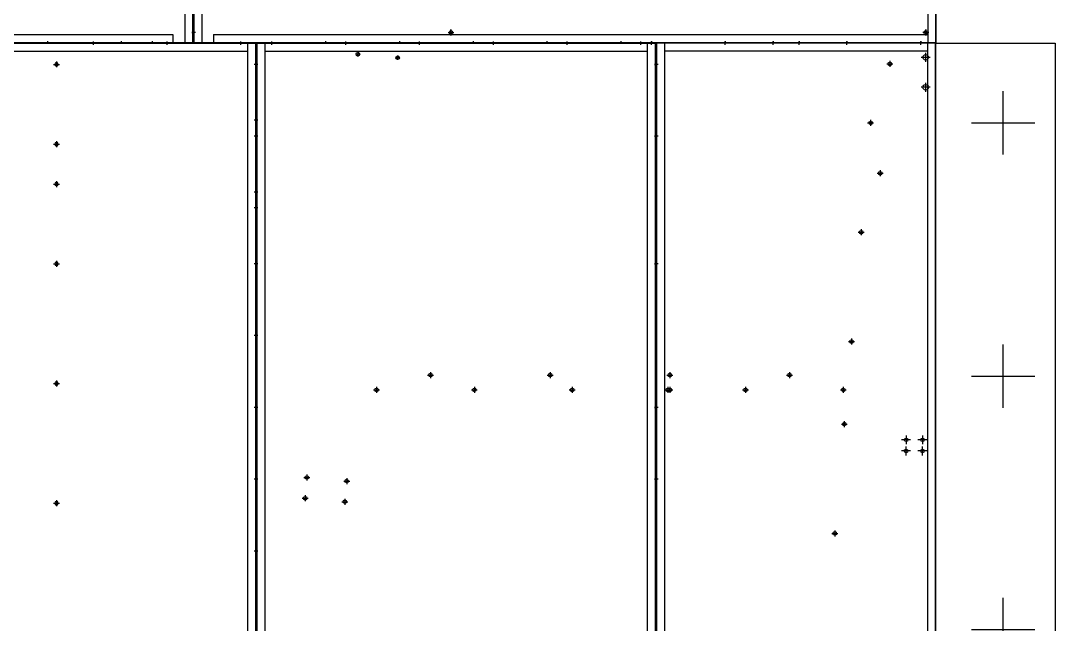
# Model space of a CAD drawing. Header units: millimetres. Extents: x 2322 to 24181, y 2355 to 17812.
# Drawn here: x 10153 to 12747, y 6304 to 7817 of the extents above; entities that cross this region are included whole.
import ezdxf

# ---------------------------------------------------------------- set-up
doc = ezdxf.new("R2010")
doc.units = ezdxf.units.MM
doc.linetypes.add('CENTER', pattern=[65, 60, -2, 1, -2])
doc.layers.add('CENTER', color=1, linetype='CENTER')

# ---------------------------------------------------------------- blocks, each defined once
blk = doc.blocks.new('_Dot스')
at = {"color": 1}
blk.add_line((3, 0), (-3, 0), dxfattribs=at)
blk = doc.blocks.new('6가로피스')
blk.add_blockref('_Dot스', (0, 0))
blk = doc.blocks.new('6세로피스')
at = {"color": 1}
blk.add_line((0, 3), (0, -3), dxfattribs=at)
blk = doc.blocks.new('9가로피스')
at = {"color": 1}
blk.add_line((-4.5, 0), (4.5, 0), dxfattribs=at)
blk = doc.blocks.new('9세로피스')
at = {"rotation": 270}
blk.add_blockref('9가로피스', (0, 0), dxfattribs=at)
blk = doc.blocks.new('9홀')
at = {"color": 1}
for p, q in [((7.5, 0), (-7.5, 0)), ((0, 7.5), (0, -7.5))]:
    blk.add_line(p, q, dxfattribs=at)
blk.add_circle((0, 0), 4.5)

msp = doc.modelspace()

# ---------------------------------------------------------------- hatches: boundary and pattern name
h = msp.add_hatch()
h.set_pattern_fill('CROSS', scale=50)
h.set_pattern_definition([(0, (-358621.06, 1846203.1), (317.5, 317.5), [158.75, -476.25]), (90, (-358541.68, 1846123.73), (-317.5, 317.5), [158.75, -476.25])])
h.paths.add_polyline_path([(12446.8, 7760.7), (12746.8, 7760.7), (12746.8, 5354.7), (12446.8, 5354.7)])

# ---------------------------------------------------------------- linework, layer by layer
for p, q in [((10564.9, 8112.7), (10564.9, 7762.7)), ((10564.9, 8112.7), (10564.9, 7762.7)), ((10584.9, 7762.7), (10584.9, 8112.7)), ((10584.9, 8112.7), (10584.9, 7762.7)), ((10584.9, 7762.7), (10584.9, 8112.7)), ((10584.9, 8112.7), (10584.9, 7762.7)), ((10586.9, 7762.7), (10586.9, 8112.7)), ((10586.9, 8112.7), (10586.9, 7762.7)), ((10606.9, 8112.7), (10606.9, 7762.7)), ((12426.9, 8112.7), (12426.9, 7762.7)), ((12446.9, 7762.7), (12446.9, 8112.7)), ((12446.9, 8112.7), (12446.9, 7762.7)), ((12446.9, 7762.7), (12446.9, 8112.7)), ((12446.9, 7762.7), (12446.9, 8112.7)), ((12446.9, 8112.7), (12446.9, 7762.7)), ((7458.9, 7782.7), (10534.9, 7782.7)), ((7458.9, 7782.7), (10534.9, 7782.7)), ((10534.9, 7782.7), (10534.9, 7762.7)), ((10534.9, 7782.7), (10534.9, 7762.7)), ((10636.9, 7782.7), (12426.9, 7782.7)), ((10636.9, 7782.7), (10636.9, 7762.7)), ((7408.9, 7762.7), (10584.9, 7762.7)), ((9742.9, 7760.7), (10742.9, 7760.7)), ((9742.9, 7760.7), (10742.9, 7760.7)), ((10742.9, 7760.7), (9742.9, 7760.7)), ((10586.9, 7762.7), (12446.9, 7762.7)), ((10722.9, 5356.7), (10722.9, 7760.7)), ((10722.9, 5356.7), (10722.9, 7760.7)), ((10742.9, 5407.7), (10742.9, 7760.7)), ((10742.9, 5407.7), (10742.9, 7760.7)), ((10744.8, 7760.7), (10744.8, 5407.7)), ((10744.8, 7760.7), (11744.8, 7760.7)), ((10744.8, 7760.7), (10744.8, 5407.7)), ((10744.8, 7760.7), (11744.8, 7760.7)), ((11744.8, 7760.7), (10744.8, 7760.7)), ((10764.8, 7760.7), (10764.8, 5356.7)), ((10764.8, 7760.7), (10764.8, 5356.7)), ((11724.8, 5354.7), (11724.8, 7760.7)), ((11724.8, 5354.7), (11724.8, 7760.7)), ((11744.8, 5354.7), (11744.8, 7760.7)), ((11744.8, 5354.7), (11744.8, 7760.7)), ((12446.8, 7760.7), (11746.8, 7760.7)), ((12446.8, 5354.7), (12446.8, 7760.7)), ((12446.8, 5354.7), (12446.8, 7760.7)), ((9762.9, 7740.7), (10722.9, 7740.7)), ((9762.9, 7740.7), (10722.9, 7740.7)), ((10764.8, 7740.7), (11724.8, 7740.7)), ((10764.8, 7740.7), (11724.8, 7740.7)), ((12426.8, 7740.7), (11766.8, 7740.7))]:
    msp.add_line(p, q)
at = {"color": 7}
for p, q in [((10584.9, 8112.7), (10584.9, 7762.7)), ((10742.9, 7760.7), (10742.9, 5407.7)), ((10744.8, 7760.7), (10744.8, 5407.7)), ((11744.8, 7760.7), (11744.8, 5354.7)), ((11746.8, 7760.7), (11746.8, 5354.7)), ((11766.8, 7760.7), (11766.8, 5354.7)), ((12426.8, 7760.7), (12426.8, 5354.7)), ((12446.8, 7760.7), (12446.8, 5354.7)), ((12446.8, 7760.7), (12446.8, 5354.7))]:
    msp.add_line(p, q, dxfattribs=at)
at = {"color": 1}
for p, q in [((10482.4, 7765.7), (10482.4, 7759.7)), ((12324.4, 7708.8), (12339.4, 7708.8)), ((12331.9, 7716.3), (12331.9, 7701.3)), ((12276.4, 7560.8), (12291.4, 7560.8)), ((12283.9, 7568.3), (12283.9, 7553.3)), ((12300.4, 7434.8), (12315.4, 7434.8)), ((12307.9, 7442.3), (12307.9, 7427.3)), ((12260, 7294.4), (12260, 7279.4)), ((12252.5, 7286.9), (12267.5, 7286.9)), ((12228.5, 7012.9), (12243.5, 7012.9)), ((12236, 7020.4), (12236, 7005.4)), ((11172.9, 6928.8), (11187.9, 6928.8)), ((11180.4, 6936.3), (11180.4, 6921.3)), ((11472.9, 6928.8), (11487.9, 6928.8)), ((11480.4, 6936.3), (11480.4, 6921.3)), ((11772.9, 6928.8), (11787.9, 6928.8)), ((11772.9, 6928.8), (11787.9, 6928.8)), ((11780.4, 6936.3), (11780.4, 6921.3)), ((11780.4, 6936.3), (11780.4, 6921.3)), ((12072.9, 6928.8), (12087.9, 6928.8)), ((12080.4, 6936.3), (12080.4, 6921.3)), ((11045.4, 6899.3), (11045.4, 6884.3)), ((11290.4, 6899.3), (11290.4, 6884.3)), ((11535.4, 6899.3), (11535.4, 6884.3)), ((11775.4, 6899.3), (11775.4, 6884.3)), ((11780.4, 6899.3), (11780.4, 6884.3)), ((11970.4, 6899.3), (11970.4, 6884.3)), ((12215.4, 6899.3), (12215.4, 6884.3)), ((11037.9, 6891.8), (11052.9, 6891.8)), ((11282.9, 6891.8), (11297.9, 6891.8)), ((11527.9, 6891.8), (11542.9, 6891.8)), ((11767.9, 6891.8), (11782.9, 6891.8)), ((11772.9, 6891.8), (11787.9, 6891.8)), ((11962.9, 6891.8), (11977.9, 6891.8)), ((12207.9, 6891.8), (12222.9, 6891.8)), ((12210.4, 6806), (12225.4, 6806)), ((12217.9, 6813.5), (12217.9, 6798.5)), ((10863.2, 6672.2), (10878.2, 6672.2)), ((10870.7, 6679.7), (10870.7, 6664.7)), ((10970.4, 6670.9), (10970.4, 6655.9)), ((10962.9, 6663.4), (10977.9, 6663.4)), ((10858.7, 6620.3), (10873.7, 6620.3)), ((10866.2, 6627.8), (10866.2, 6612.8)), ((10965.8, 6619.1), (10965.8, 6604.1)), ((10958.3, 6611.6), (10973.3, 6611.6)), ((12193.9, 6539.5), (12193.9, 6524.5)), ((12186.4, 6532), (12201.4, 6532))]:
    msp.add_line(p, q, dxfattribs=at)
at = {"color": 7}
msp.add_lwpolyline([(12446.8, 7760.7), (12746.8, 7760.7), (12746.8, 5354.7), (12446.8, 5354.7)], close=True, dxfattribs=at)
for centre in [(11231.9, 7787.7), (11231.9, 7787.7), (11231.9, 7787.7), (11231.9, 7787.7), (12421.9, 7787.7), (12421.9, 7787.7), (12421.9, 7787.7), (12421.9, 7787.7), (10998.6, 7733), (11098.2, 7724.3), (12331.9, 7708.8), (12283.9, 7560.8), (12307.9, 7434.8), (12260, 7286.9), (12236, 7012.9), (11180.4, 6928.8), (11480.4, 6928.8), (11780.4, 6928.8), (11780.4, 6928.8), (12080.4, 6928.8), (11045.4, 6891.8), (11290.4, 6891.8), (11535.4, 6891.8), (11775.4, 6891.8), (11780.4, 6891.8), (11970.4, 6891.8), (12215.4, 6891.8), (12217.9, 6806), (12372.8, 6766.7), (12372.8, 6766.7), (12413.8, 6766.7), (12413.8, 6766.7), (12372.8, 6738.7), (12372.8, 6738.7), (12413.8, 6738.7), (12413.8, 6738.7), (10870.7, 6672.2), (10970.4, 6663.4), (10866.2, 6620.3), (10965.8, 6611.6), (12193.9, 6532)]:
    msp.add_circle(centre, 4.5)
for centre in [(12421.8, 7725.2), (12421.8, 7650.2)]:
    msp.add_circle(centre, 7, dxfattribs=at)
at = {"layer": 'CENTER'}
for p, q in [((11224.4, 7787.7), (11239.4, 7787.7)), ((11224.4, 7787.7), (11239.4, 7787.7)), ((11224.4, 7787.7), (11239.4, 7787.7)), ((11224.4, 7787.7), (11239.4, 7787.7)), ((11226.9, 7787.7), (11236.9, 7787.7)), ((11226.9, 7787.7), (11236.9, 7787.7)), ((11226.9, 7787.7), (11236.9, 7787.7)), ((11226.9, 7787.7), (11236.9, 7787.7)), ((11231.9, 7780.2), (11231.9, 7795.2)), ((11231.9, 7795.2), (11231.9, 7780.2)), ((11231.9, 7795.2), (11231.9, 7780.2)), ((11231.9, 7795.2), (11231.9, 7780.2)), ((11231.9, 7782.7), (11231.9, 7792.7)), ((11231.9, 7792.7), (11231.9, 7782.7)), ((11231.9, 7792.7), (11231.9, 7782.7)), ((11231.9, 7792.7), (11231.9, 7782.7)), ((12429.4, 7787.7), (12414.4, 7787.7)), ((12429.4, 7787.7), (12414.4, 7787.7)), ((12429.4, 7787.7), (12414.4, 7787.7)), ((12429.4, 7787.7), (12414.4, 7787.7)), ((12426.9, 7787.7), (12416.9, 7787.7)), ((12426.9, 7787.7), (12416.9, 7787.7)), ((12426.9, 7787.7), (12416.9, 7787.7)), ((12426.9, 7787.7), (12416.9, 7787.7)), ((12421.9, 7780.2), (12421.9, 7795.2)), ((12421.9, 7795.2), (12421.9, 7780.2)), ((12421.9, 7795.2), (12421.9, 7780.2)), ((12421.9, 7795.2), (12421.9, 7780.2)), ((12421.9, 7782.7), (12421.9, 7792.7)), ((12421.9, 7792.7), (12421.9, 7782.7)), ((12421.9, 7792.7), (12421.9, 7782.7)), ((12421.9, 7792.7), (12421.9, 7782.7)), ((11004.3, 7732.5), (10992.9, 7733.5)), ((11004.3, 7732.5), (10992.9, 7733.5)), ((10999.1, 7738.7), (10998.1, 7727.3)), ((10998.1, 7727.3), (10999.1, 7738.7)), ((10998.1, 7727.3), (10999.1, 7738.7)), ((10999.1, 7738.7), (10998.1, 7727.3)), ((11098.7, 7730), (11097.7, 7718.6)), ((11097.7, 7718.6), (11098.7, 7730)), ((11097.7, 7718.6), (11098.7, 7730)), ((11098.7, 7730), (11097.7, 7718.6)), ((12421.8, 7736.5), (12421.8, 7713.8)), ((11103.9, 7723.8), (11092.5, 7724.8)), ((11103.9, 7723.8), (11092.5, 7724.8)), ((12433.2, 7725.2), (12410.4, 7725.2)), ((12421.8, 7661.5), (12421.8, 7638.8)), ((12433.2, 7650.2), (12410.4, 7650.2)), ((12372.8, 6777.9), (12372.8, 6755.4)), ((12372.8, 6777.9), (12372.8, 6755.4)), ((12372.8, 6777.9), (12372.8, 6755.4)), ((12413.8, 6777.9), (12413.8, 6755.4)), ((12413.8, 6777.9), (12413.8, 6755.4)), ((12413.8, 6777.9), (12413.8, 6755.4)), ((12384, 6766.7), (12361.5, 6766.7)), ((12384, 6766.7), (12361.5, 6766.7)), ((12372.8, 6727.4), (12372.8, 6749.9)), ((12372.8, 6727.4), (12372.8, 6749.9)), ((12372.8, 6727.4), (12372.8, 6749.9)), ((12425, 6766.7), (12402.5, 6766.7)), ((12425, 6766.7), (12402.5, 6766.7)), ((12413.8, 6727.4), (12413.8, 6749.9)), ((12413.8, 6727.4), (12413.8, 6749.9)), ((12413.8, 6727.4), (12413.8, 6749.9)), ((12384, 6738.7), (12361.5, 6738.7)), ((12384, 6738.7), (12361.5, 6738.7)), ((12425, 6738.7), (12402.5, 6738.7))]:
    msp.add_line(p, q, dxfattribs=at)

# ---------------------------------------------------------------- block references
at = {"xscale": -1}
for name, p in [('6가로피스', (10584.9, 7787.7)), ('9가로피스', (10586.9, 7787.7)), ('6세로피스', (10220.4, 7762.7)), ('6세로피스', (10405.4, 7762.7)), ('9세로피스', (10782.3, 7760.7)), ('6세로피스', (10917.4, 7762.7)), ('9세로피스', (10967.3, 7760.7)), ('6세로피스', (11102.4, 7762.7)), ('9세로피스', (11152.3, 7760.7)), ('6세로피스', (11287.4, 7762.7)), ('9세로피스', (11337.3, 7760.7)), ('6세로피스', (11472.4, 7762.7)), ('9세로피스', (11522.3, 7760.7)), ('6세로피스', (11657.4, 7762.7)), ('9세로피스', (11707.3, 7760.7)), ('6세로피스', (11734.4, 7762.7)), ('6세로피스', (11919.4, 7762.7)), ('6세로피스', (12039.4, 7762.7)), ('6세로피스', (12104.4, 7762.7)), ('6세로피스', (12224.4, 7762.7)), ('6세로피스', (12409.4, 7762.7)), ('9홀', (10242.9, 7707.7)), ('9가로피스', (10742.9, 7707.7)), ('6가로피스', (11744.8, 7707.7)), ('9가로피스', (11746.8, 7707.7)), ('9가로피스', (10742.9, 7567.7)), ('9가로피스', (10742.9, 7527.7)), ('6가로피스', (11744.8, 7527.7)), ('9가로피스', (11746.8, 7527.7)), ('9홀', (10242.9, 7507.7)), ('9홀', (10242.9, 7407.7)), ('9가로피스', (10742.9, 7387.7)), ('9가로피스', (10742.9, 7347.7)), ('9홀', (10242.9, 7207.7)), ('9가로피스', (10742.9, 7207.7)), ('6가로피스', (11744.8, 7207.7)), ('9가로피스', (11746.8, 7207.7)), ('9가로피스', (10742.9, 7027.7)), ('9홀', (10242.9, 6907.7)), ('9가로피스', (10742.9, 6847.7)), ('6가로피스', (11744.8, 6847.7)), ('9가로피스', (11746.8, 6847.7)), ('9가로피스', (10742.9, 6667.7)), ('6가로피스', (11744.8, 6667.7)), ('9가로피스', (11746.8, 6667.7)), ('9홀', (10242.9, 6607.7)), ('9가로피스', (10742.9, 6487.7))]:
    msp.add_blockref(name, p, dxfattribs=at)
at = {"rotation": 180}
for p in [(10335.4, 7760.7), (10520.4, 7760.7), (10705.4, 7760.7), (11734.3, 7760.7), (11919.3, 7760.7), (12039.3, 7760.7), (12104.3, 7760.7), (12224.3, 7760.7), (12409.3, 7760.7)]:
    msp.add_blockref('9세로피스', p, dxfattribs=at)
for p in [(10744.8, 7707.7), (10744.8, 7567.7), (10744.8, 7527.7), (10744.8, 7387.7), (10744.8, 7347.7), (10744.8, 7207.7), (10744.8, 7027.7), (10744.8, 6847.7), (10744.8, 6667.7), (10744.8, 6487.7)]:
    msp.add_blockref('6가로피스', p)

doc.saveas('drawing.dxf')
